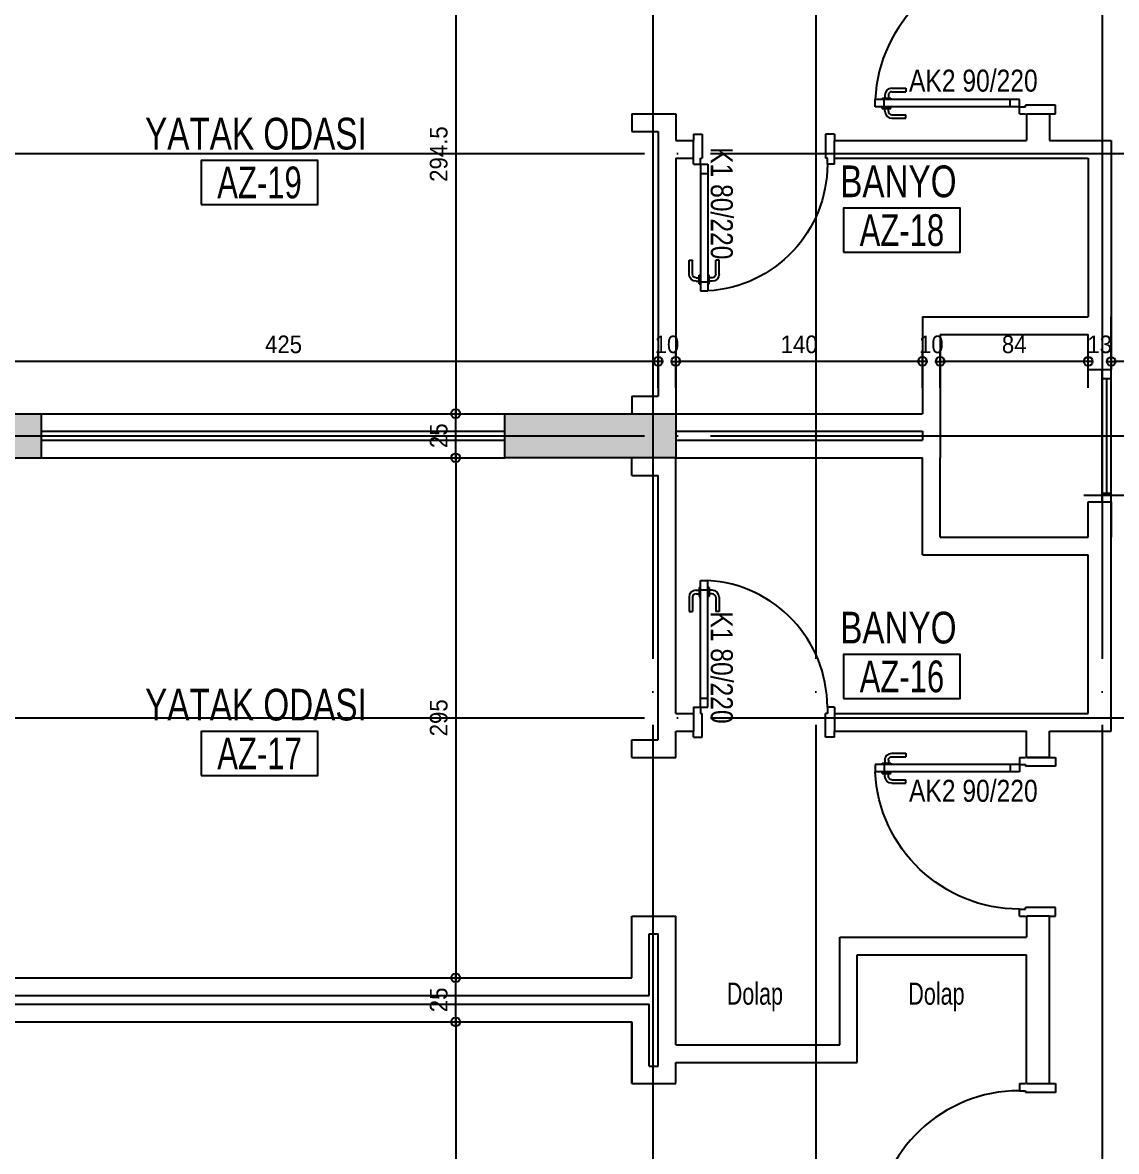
# Model space of a CAD drawing. Extents: x 460786 to 545292, y 30998 to 41694.
# Drawn here: x 466060 to 466680, y 39442 to 40082 of the extents above; entities that cross this region are included whole.
import ezdxf
from ezdxf.enums import TextEntityAlignment as Align

# ---------------------------------------------------------------- set-up
doc = ezdxf.new("R2010")
doc.units = 0
doc.header["$LTSCALE"] = 50
doc.header["$MEASUREMENT"] = 0
doc.header["$PDMODE"] = 35
doc.linetypes.add('DASHDOT', pattern=[5.5, 5, -0.25, 0, -0.25])
doc.layers.get('0').update_dxf_attribs({"linetype": 'CONTINUOUS'})
doc.layers.get('Defpoints').update_dxf_attribs({"linetype": 'CONTINUOUS'})
for name, color, linetype in [('A-Aks Dikey', 12, 'DASHDOT'), ('A-Aks Yatay', 12, 'DASHDOT'), ('A-Betonarme', 6, 'CONTINUOUS'), ('A-Cam', 160, 'CONTINUOUS'), ('A-Duvar', 7, 'CONTINUOUS'), ('A-Kapı', 2, 'CONTINUOUS'), ('A-mahal adi', 1, 'CONTINUOUS'), ('A-mahal no', 4, 'CONTINUOUS'), ('A-Olcu  IC Yatay', 8, 'CONTINUOUS'), ('A-Olcu Ic Dikey', 8, 'CONTINUOUS'), ('A-Poz-Kapı', 4, 'CONTINUOUS'), ('A-Tarama 1', 9, 'CONTINUOUS'), ('A-Yazı 2', 205, 'CONTINUOUS')]:
    doc.layers.add(name, color=color, linetype=linetype)
doc.styles.add('blkan', font='arial.ttf', dxfattribs={"width": 0.9, "height": 12.5})
doc.styles.get("Standard").update_dxf_attribs({"font": 'arial.ttf', "width": 0.9})
doc.dimstyles.new('EXIT', dxfattribs={"dimscale": 50, "dimtxt": 0.23, "dimasz": 0.03, "dimexe": 0.125, "dimexo": 0.5, "dimgap": 0.09, "dimtad": 1, "dimzin": 1, "dimdsep": 46, "dimtxsty": 'Standard', "dimblk": 'TICK', "dimcen": 0.2, "dimadec": 0, "dimazin": 0, "dimtfac": 1, "dimtix": 1, "dimtofl": 0, "dimtmove": 2, "dimatfit": 3, "dimldrblk": 'TICK', "dimfxl": 1, "dimtolj": 1, "dimtzin": 1, "dimarcsym": 0})

# ---------------------------------------------------------------- blocks, each defined once
blk = doc.blocks.new('kapı L 80p 10')
at = {"ltscale": 20}
for p, q in [((3.2, 71.38), (4, 71.38)), ((3.2, 71.38), (3.2, 66.38)), ((4, 75.38), (8.2, 75.38)), ((4, 3.5), (4, 75.38)), ((8.2, 3.5), (8.2, 75.38)), ((9, 71.38), (8.2, 71.38)), ((9, 71.38), (9, 66.38)), ((-2.45, 65.88), (-2.45, 57.88)), ((-0.45, 65.88), (-0.45, 57.88)), ((1.55, 69.88), (3.2, 69.88)), ((1.55, 67.88), (3.2, 67.88)), ((3.2, 66.38), (4, 66.38)), ((3.2, 66.38), (4, 66.38)), ((4, 70.17), (8.2, 70.17)), ((9, 66.38), (8.2, 66.38)), ((10.65, 69.88), (9, 69.88)), ((10.65, 67.88), (9, 67.88)), ((12.65, 65.88), (12.65, 57.88)), ((14.65, 65.88), (14.65, 57.88)), ((-2.45, 57.88), (-0.45, 57.88)), ((14.65, 57.88), (12.65, 57.88)), ((4, 8.71), (8.2, 8.71)), ((0, 3.5), (4, 3.5)), ((0, 3.5), (0, 0)), ((4, 3.5), (8.2, 3.5)), ((4, 3.5), (4, 0)), ((80, 3.5), (76, 3.5)), ((76, 3.5), (76, 0)), ((80, 3.5), (80, 0)), ((4, 0), (5, 0)), ((5, -13.5), (5, 0)), ((75, -13.5), (75, 0)), ((76, 0), (75, 0)), ((0, -13.5), (0, -10)), ((80, -13.5), (80, -10)), ((0, -13.5), (5, -13.5)), ((80, -13.5), (75, -13.5))]:
    blk.add_line(p, q, dxfattribs=at)
blk.add_arc((4, 3.5), 72, 360, 86.65585)
for centre, radius, start, end in [((1.55, 65.88), 4, 90, 180), ((1.55, 65.88), 2, 90, 180), ((10.65, 65.88), 4, 0, 90), ((10.65, 65.88), 2, 0, 90)]:
    blk.add_arc(centre, radius, start, end, dxfattribs=at)
at = {"layer": 'A-Poz-Kapı', "width": 0.8}
blk.add_attdef('POZNO', (30.17, -9.96), '', height=12.5, rotation=90, dxfattribs=at)
blk = doc.blocks.new('kapı L 90p 13.5')
at = {"ltscale": 20}
for p, q in [((4, 80.39), (8.2, 80.39)), ((4, -1.5), (4, 80.39)), ((8.2, -1.5), (8.2, 80.39)), ((-2.45, 70.89), (-2.45, 62.89)), ((-0.45, 70.89), (-0.45, 62.89)), ((1.55, 74.89), (3.2, 74.89)), ((1.55, 72.89), (3.2, 72.89)), ((3.2, 76.39), (4, 76.39)), ((3.2, 76.39), (3.2, 71.39)), ((3.2, 71.39), (4, 71.39)), ((3.2, 71.39), (4, 71.39)), ((4, 75.19), (8.2, 75.19)), ((9, 76.39), (8.2, 76.39)), ((9, 71.39), (8.2, 71.39)), ((9, 76.39), (9, 71.39)), ((10.65, 74.89), (9, 74.89)), ((10.65, 72.89), (9, 72.89)), ((12.65, 70.89), (12.65, 62.89)), ((14.65, 70.89), (14.65, 62.89)), ((-2.45, 62.89), (-0.45, 62.89)), ((14.65, 62.89), (12.65, 62.89)), ((4, 3.71), (8.2, 3.71)), ((0, -1.5), (4, -1.5)), ((0, -1.5), (0, -5)), ((4, -1.5), (8.2, -1.5)), ((4, -1.5), (4, -5)), ((4, -5), (5, -5)), ((5, -22), (5, -5)), ((85, -22), (85, -5)), ((86, -5), (85, -5)), ((90, -1.5), (86, -1.5)), ((86, -1.5), (86, -5)), ((90, -1.5), (90, -5))]:
    blk.add_line(p, q, dxfattribs=at)
for p, q in [((0, -18.5), (0, -22)), ((90, -18.5), (90, -22)), ((0, -22), (5, -22)), ((90, -22), (85, -22))]:
    blk.add_line(p, q)
blk.add_arc((4, -1.5), 82, 0, 87.06405)
for centre, radius, start, end in [((1.55, 70.89), 4, 90, 180), ((1.55, 70.89), 2, 90, 180), ((10.65, 70.89), 4, 0, 90), ((10.65, 70.89), 2, 0, 90)]:
    blk.add_arc(centre, radius, start, end, dxfattribs=at)
at = {"layer": 'A-Poz-Kapı', "width": 0.8}
blk.add_attdef('POZNO', (25, -18.46), '', height=12.5, rotation=90, dxfattribs=at)
blk = doc.blocks.new('mahal adı')
at = {"layer": 'A-mahal no'}
blk.add_lwpolyline([(-75.6, -73.4), (89.9, -73.4), (89.9, -10.9), (-75.6, -10.9)], close=True, dxfattribs=at)
at = {"layer": 'A-mahal adi', "width": 0.75}
for p in [(2.1, 88.8), (2.1, 27)]:
    blk.add_attdef('MAHALADI', text='', height=45, dxfattribs=at).set_placement(p, align=Align.MIDDLE_CENTER)
at = {"layer": 'A-mahal no', "width": 0.7}
blk.add_attdef('MAHALNO', text='', height=45, dxfattribs=at).set_placement((7.1, -42.1), align=Align.MIDDLE_CENTER)
blk = doc.blocks.new('TICK', base_point=(53.7, 38.06))
blk.add_line((55.37, 38.06), (52.04, 38.06))
blk.add_circle((53.7, 38.06), 1.67)
blk = doc.blocks.new('*D674')
at = {"layer": 'A-Olcu Ic Dikey', "color": 0, "lineweight": -2, "transparency": 16777216}
for p, q in [((466290.3384, 40154.50245), (466311.5884, 40154.50245)), ((466305.3384, 40153.00245), (466305.3384, 39861.50245)), ((466290.3384, 39860.00245), (466311.5884, 39860.00245))]:
    blk.add_line(p, q, dxfattribs=at)
at = {"layer": 'Defpoints', "color": 0, "transparency": 16777216}
for p in [(466265.3384, 40154.50245), (466265.3384, 39860.00245), (466305.3384, 39860.00245)]:
    blk.add_point(p, dxfattribs=at)
at = {"layer": 'A-Olcu Ic Dikey', "color": 0, "lineweight": -2, "transparency": 16777216, "xscale": 1.5, "yscale": 1.5, "zscale": 1.5}
for p, rotation in [((466305.3384, 40154.50245), 90), ((466305.3384, 39860.00245), 270)]:
    blk.add_blockref('TICK', p, dxfattribs=dict(at, rotation=rotation))
at = {"layer": 'A-Olcu Ic Dikey', "color": 0, "transparency": 16777216, "insert": (466295.73267, 40007.25245), "char_height": 10, "attachment_point": 5, "rotation": 90}
blk.add_mtext('\\A1;294.5', dxfattribs=at)
blk = doc.blocks.new('*D675')
at = {"layer": 'A-Olcu Ic Dikey', "color": 0, "lineweight": -2, "transparency": 16777216}
for p, q in [((466290.3384, 39860.00245), (466311.5884, 39860.00245)), ((466305.3384, 39836.50245), (466305.3384, 39858.50245)), ((466290.3384, 39835.00245), (466311.5884, 39835.00245))]:
    blk.add_line(p, q, dxfattribs=at)
at = {"layer": 'Defpoints', "color": 0, "transparency": 16777216}
for p in [(466265.3384, 39860.00245), (466305.3384, 39860.00245), (466265.3384, 39835.00245)]:
    blk.add_point(p, dxfattribs=at)
at = {"layer": 'A-Olcu Ic Dikey', "color": 0, "lineweight": -2, "transparency": 16777216, "xscale": 1.5, "yscale": 1.5, "zscale": 1.5}
for p, rotation in [((466305.3384, 39860.00245), 90), ((466305.3384, 39835.00245), 270)]:
    blk.add_blockref('TICK', p, dxfattribs=dict(at, rotation=rotation))
at = {"layer": 'A-Olcu Ic Dikey', "color": 0, "transparency": 16777216, "insert": (466295.73267, 39847.50245), "char_height": 10, "attachment_point": 5, "rotation": 90}
blk.add_mtext('\\A1;25', dxfattribs=at)
blk = doc.blocks.new('*D676')
at = {"layer": 'A-Olcu Ic Dikey', "color": 0, "lineweight": -2, "transparency": 16777216}
for p, q in [((466290.3384, 39835.00245), (466311.5884, 39835.00245)), ((466305.3384, 39833.50245), (466305.3384, 39541.50245)), ((466290.3384, 39540.00245), (466311.5884, 39540.00245))]:
    blk.add_line(p, q, dxfattribs=at)
at = {"layer": 'Defpoints', "color": 0, "transparency": 16777216}
for p in [(466265.3384, 39835.00245), (466265.3384, 39540.00245), (466305.3384, 39540.00245)]:
    blk.add_point(p, dxfattribs=at)
at = {"layer": 'A-Olcu Ic Dikey', "color": 0, "lineweight": -2, "transparency": 16777216, "xscale": 1.5, "yscale": 1.5, "zscale": 1.5}
for p, rotation in [((466305.3384, 39835.00245), 90), ((466305.3384, 39540.00245), 270)]:
    blk.add_blockref('TICK', p, dxfattribs=dict(at, rotation=rotation))
at = {"layer": 'A-Olcu Ic Dikey', "color": 0, "transparency": 16777216, "insert": (466295.73267, 39687.50245), "char_height": 10, "attachment_point": 5, "rotation": 90}
blk.add_mtext('\\A1;295', dxfattribs=at)
blk = doc.blocks.new('*D677')
at = {"layer": 'A-Olcu Ic Dikey', "color": 0, "lineweight": -2, "transparency": 16777216}
for p, q in [((466290.3384, 39540.00245), (466311.5884, 39540.00245)), ((466305.3384, 39516.50245), (466305.3384, 39538.50245)), ((466290.3384, 39515.00245), (466311.5884, 39515.00245))]:
    blk.add_line(p, q, dxfattribs=at)
at = {"layer": 'Defpoints', "color": 0, "transparency": 16777216}
for p in [(466265.3384, 39540.00245), (466305.3384, 39540.00245), (466265.3384, 39515.00245)]:
    blk.add_point(p, dxfattribs=at)
at = {"layer": 'A-Olcu Ic Dikey', "color": 0, "lineweight": -2, "transparency": 16777216, "xscale": 1.5, "yscale": 1.5, "zscale": 1.5}
for p, rotation in [((466305.3384, 39540.00245), 90), ((466305.3384, 39515.00245), 270)]:
    blk.add_blockref('TICK', p, dxfattribs=dict(at, rotation=rotation))
at = {"layer": 'A-Olcu Ic Dikey', "color": 0, "transparency": 16777216, "insert": (466295.73267, 39527.50245), "char_height": 10, "attachment_point": 5, "rotation": 90}
blk.add_mtext('\\A1;25', dxfattribs=at)
blk = doc.blocks.new('*D678')
at = {"layer": 'A-Olcu Ic Dikey', "color": 0, "lineweight": -2, "transparency": 16777216}
for p, q in [((466290.3384, 39515.00245), (466311.5884, 39515.00245)), ((466305.3384, 39513.50245), (466305.3384, 39221.50245)), ((466290.3384, 39220.00245), (466311.5884, 39220.00245))]:
    blk.add_line(p, q, dxfattribs=at)
at = {"layer": 'Defpoints', "color": 0, "transparency": 16777216}
for p in [(466265.3384, 39515.00245), (466265.3384, 39220.00245), (466305.3384, 39220.00245)]:
    blk.add_point(p, dxfattribs=at)
at = {"layer": 'A-Olcu Ic Dikey', "color": 0, "lineweight": -2, "transparency": 16777216, "xscale": 1.5, "yscale": 1.5, "zscale": 1.5}
for p, rotation in [((466305.3384, 39515.00245), 90), ((466305.3384, 39220.00245), 270)]:
    blk.add_blockref('TICK', p, dxfattribs=dict(at, rotation=rotation))
at = {"layer": 'A-Olcu Ic Dikey', "color": 0, "transparency": 16777216, "insert": (466295.73267, 39367.50245), "char_height": 10, "attachment_point": 5, "rotation": 90}
blk.add_mtext('\\A1;295', dxfattribs=at)
blk = doc.blocks.new('*D737')
at = {"layer": 'A-Olcu  IC Yatay', "color": 0, "lineweight": -2, "transparency": 16777216}
for p, q in [((466677.17, 39874.66), (466677.17, 39895.91)), ((466818.17, 39874.66), (466818.17, 39895.91)), ((466816.67, 39889.66), (466678.67, 39889.66))]:
    blk.add_line(p, q, dxfattribs=at)
at = {"layer": 'Defpoints', "color": 0, "transparency": 16777216}
for p in [(466677.17, 39889.66), (466677.17, 39849.66), (466818.17, 39849.66)]:
    blk.add_point(p, dxfattribs=at)
at = {"layer": 'A-Olcu  IC Yatay', "color": 0, "lineweight": -2, "transparency": 16777216, "xscale": 1.5, "yscale": 1.5, "zscale": 1.5}
for p, rotation in [((466677.17, 39889.66), 180.0000000000354), ((466818.17, 39889.66), 3.5491609651217e-11)]:
    blk.add_blockref('TICK', p, dxfattribs=dict(at, rotation=rotation))
at = {"layer": 'A-Olcu  IC Yatay', "color": 0, "transparency": 16777216, "insert": (466747.67, 39899.18), "char_height": 10, "attachment_point": 5}
blk.add_mtext('\\A1;141', dxfattribs=at)
blk = doc.blocks.new('*D738')
at = {"layer": 'A-Olcu  IC Yatay', "color": 0, "lineweight": -2, "transparency": 16777216}
for p, q in [((466664.17, 39874.66), (466664.17, 39895.91)), ((466677.17, 39874.66), (466677.17, 39895.91)), ((466662.67, 39889.66), (466661.17, 39889.66)), ((466678.67, 39889.66), (466680.17, 39889.66))]:
    blk.add_line(p, q, dxfattribs=at)
at = {"layer": 'Defpoints', "color": 0, "transparency": 16777216}
for p in [(466677.17, 39889.66), (466664.17, 39849.66), (466677.17, 39849.66)]:
    blk.add_point(p, dxfattribs=at)
at = {"layer": 'A-Olcu  IC Yatay', "color": 0, "lineweight": -2, "transparency": 16777216, "xscale": 1.5, "yscale": 1.5, "zscale": 1.5}
blk.add_blockref('TICK', (466664.17, 39889.66), dxfattribs=at)
at = {"layer": 'A-Olcu  IC Yatay', "color": 0, "lineweight": -2, "transparency": 16777216, "xscale": 1.5, "yscale": 1.5, "zscale": 1.5, "rotation": 180}
blk.add_blockref('TICK', (466677.17, 39889.66), dxfattribs=at)
at = {"layer": 'A-Olcu  IC Yatay', "color": 0, "transparency": 16777216, "insert": (466670.67, 39899.27), "char_height": 10, "attachment_point": 5}
blk.add_mtext('\\A1;13', dxfattribs=at)
blk = doc.blocks.new('*D739')
at = {"layer": 'A-Olcu  IC Yatay', "color": 0, "lineweight": -2, "transparency": 16777216}
for p, q in [((466580.1686, 39874.66205), (466580.1686, 39895.91205)), ((466664.1686, 39874.66205), (466664.1686, 39895.91205)), ((466662.6686, 39889.66205), (466581.6686, 39889.66205))]:
    blk.add_line(p, q, dxfattribs=at)
at = {"layer": 'Defpoints', "color": 0, "transparency": 16777216}
for p in [(466580.1686, 39889.66205), (466580.1686, 39849.66205), (466664.1686, 39849.66205)]:
    blk.add_point(p, dxfattribs=at)
at = {"layer": 'A-Olcu  IC Yatay', "color": 0, "lineweight": -2, "transparency": 16777216, "xscale": 1.5, "yscale": 1.5, "zscale": 1.5}
for p, rotation in [((466580.1686, 39889.66205), 180.0000000000248), ((466664.1686, 39889.66205), 2.478017790963349e-11)]:
    blk.add_blockref('TICK', p, dxfattribs=dict(at, rotation=rotation))
at = {"layer": 'A-Olcu  IC Yatay', "color": 0, "transparency": 16777216, "insert": (466622.1686, 39899.26778), "char_height": 10, "attachment_point": 5}
blk.add_mtext('\\A1;84', dxfattribs=at)
blk = doc.blocks.new('*D740')
at = {"layer": 'A-Olcu  IC Yatay', "color": 0, "lineweight": -2, "transparency": 16777216}
for p, q in [((466570.1686, 39874.66205), (466570.1686, 39895.91205)), ((466580.1686, 39874.66205), (466580.1686, 39895.91205)), ((466568.6686, 39889.66205), (466567.1686, 39889.66205)), ((466581.6686, 39889.66205), (466583.1686, 39889.66205))]:
    blk.add_line(p, q, dxfattribs=at)
at = {"layer": 'Defpoints', "color": 0, "transparency": 16777216}
for p in [(466580.1686, 39889.66205), (466570.1686, 39849.66205), (466580.1686, 39849.66205)]:
    blk.add_point(p, dxfattribs=at)
at = {"layer": 'A-Olcu  IC Yatay', "color": 0, "lineweight": -2, "transparency": 16777216, "xscale": 1.5, "yscale": 1.5, "zscale": 1.5}
blk.add_blockref('TICK', (466570.1686, 39889.66205), dxfattribs=at)
at = {"layer": 'A-Olcu  IC Yatay', "color": 0, "lineweight": -2, "transparency": 16777216, "xscale": 1.5, "yscale": 1.5, "zscale": 1.5, "rotation": 180}
blk.add_blockref('TICK', (466580.1686, 39889.66205), dxfattribs=at)
at = {"layer": 'A-Olcu  IC Yatay', "color": 0, "transparency": 16777216, "insert": (466575.1686, 39899.26778), "char_height": 10, "attachment_point": 5}
blk.add_mtext('\\A1;10', dxfattribs=at)
blk = doc.blocks.new('*D741')
at = {"layer": 'A-Olcu  IC Yatay', "color": 0, "lineweight": -2, "transparency": 16777216}
for p, q in [((466430.1686, 39874.66205), (466430.1686, 39895.91205)), ((466570.1686, 39874.66205), (466570.1686, 39895.91205)), ((466568.6686, 39889.66205), (466431.6686, 39889.66205))]:
    blk.add_line(p, q, dxfattribs=at)
at = {"layer": 'Defpoints', "color": 0, "transparency": 16777216}
for p in [(466430.1686, 39889.66205), (466430.1686, 39849.66205), (466570.1686, 39849.66205)]:
    blk.add_point(p, dxfattribs=at)
at = {"layer": 'A-Olcu  IC Yatay', "color": 0, "lineweight": -2, "transparency": 16777216, "xscale": 1.5, "yscale": 1.5, "zscale": 1.5}
for p, rotation in [((466430.1686, 39889.66205), 180.0000000006254), ((466570.1686, 39889.66205), 6.253397799582672e-10)]:
    blk.add_blockref('TICK', p, dxfattribs=dict(at, rotation=rotation))
at = {"layer": 'A-Olcu  IC Yatay', "color": 0, "transparency": 16777216, "insert": (466500.1686, 39899.26778), "char_height": 10, "attachment_point": 5}
blk.add_mtext('\\A1;140', dxfattribs=at)
blk = doc.blocks.new('*D742')
at = {"layer": 'A-Olcu  IC Yatay', "color": 0, "lineweight": -2, "transparency": 16777216}
for p, q in [((466420.1686, 39874.66205), (466420.1686, 39895.91205)), ((466430.1686, 39874.66205), (466430.1686, 39895.91205)), ((466418.6686, 39889.66205), (466417.1686, 39889.66205)), ((466431.6686, 39889.66205), (466433.1686, 39889.66205))]:
    blk.add_line(p, q, dxfattribs=at)
at = {"layer": 'Defpoints', "color": 0, "transparency": 16777216}
for p in [(466430.1686, 39889.66205), (466420.1686, 39849.66205), (466430.1686, 39849.66205)]:
    blk.add_point(p, dxfattribs=at)
at = {"layer": 'A-Olcu  IC Yatay', "color": 0, "lineweight": -2, "transparency": 16777216, "xscale": 1.5, "yscale": 1.5, "zscale": 1.5}
blk.add_blockref('TICK', (466420.1686, 39889.66205), dxfattribs=at)
at = {"layer": 'A-Olcu  IC Yatay', "color": 0, "lineweight": -2, "transparency": 16777216, "xscale": 1.5, "yscale": 1.5, "zscale": 1.5, "rotation": 180}
blk.add_blockref('TICK', (466430.1686, 39889.66205), dxfattribs=at)
at = {"layer": 'A-Olcu  IC Yatay', "color": 0, "transparency": 16777216, "insert": (466425.1686, 39899.26778), "char_height": 10, "attachment_point": 5}
blk.add_mtext('\\A1;10', dxfattribs=at)
blk = doc.blocks.new('*D743')
at = {"layer": 'A-Olcu  IC Yatay', "color": 0, "lineweight": -2, "transparency": 16777216}
for p, q in [((465995.1686, 39874.66205), (465995.1686, 39895.91205)), ((466420.1686, 39874.66205), (466420.1686, 39895.91205)), ((466418.6686, 39889.66205), (465996.6686, 39889.66205))]:
    blk.add_line(p, q, dxfattribs=at)
at = {"layer": 'Defpoints', "color": 0, "transparency": 16777216}
for p in [(465995.1686, 39889.66205), (465995.1686, 39849.66205), (466420.1686, 39849.66205)]:
    blk.add_point(p, dxfattribs=at)
at = {"layer": 'A-Olcu  IC Yatay', "color": 0, "lineweight": -2, "transparency": 16777216, "xscale": 1.5, "yscale": 1.5, "zscale": 1.5}
for p, rotation in [((465995.1686, 39889.66205), 180.0000000005827), ((466420.1686, 39889.66205), 5.826539251074792e-10)]:
    blk.add_blockref('TICK', p, dxfattribs=dict(at, rotation=rotation))
at = {"layer": 'A-Olcu  IC Yatay', "color": 0, "transparency": 16777216, "insert": (466207.6686, 39899.26778), "char_height": 10, "attachment_point": 5}
blk.add_mtext('\\A1;425', dxfattribs=at)

msp = doc.modelspace()

# ---------------------------------------------------------------- hatches: boundary and pattern name
at = {"layer": 'A-Tarama 1'}
h = msp.add_hatch(dxfattribs=at)
h.set_pattern_fill('ANSI33', color=256, scale=30, angle=180, style=0)
h.set_pattern_definition([(225, (696.577, 0), (5.30330086, -5.30330086), []), (225, (691.274, 6e-16), (5.30330086, -5.30330086), [3.75, -1.875])])
h.paths.add_polyline_path([(465995.17, 40179.5), (465920.17, 40179.5), (465920.17, 40154.5), (465995.17, 40154.5)])
h.paths.add_polyline_path([(465945.17, 40474.5), (466070.17, 40474.5), (466070.17, 40499.5), (465920.17, 40499.5), (465920.17, 40392.5), (465945.17, 40392.5)])
h.paths.add_polyline_path([(466430.17, 40499.5), (466333.17, 40499.5), (466333.17, 40474.5), (466430.17, 40474.5)])
h.paths.add_polyline_path([(466685.17, 40499.5), (466660.17, 40499.5), (466660.17, 40371.5), (466685.17, 40371.5)])
h.paths.add_polyline_path([(466430.17, 39860), (466333.17, 39860), (466333.17, 39835), (466430.17, 39835)])
h.paths.add_polyline_path([(466070.17, 39860), (465970.17, 39860), (465970.17, 39835), (466070.17, 39835)])
h.paths.add_polyline_path([(466070.17, 39220), (465970.17, 39220), (465970.17, 39195), (466070.17, 39195)])
h.paths.add_polyline_path([(466430.17, 39220), (466333.17, 39220), (466333.17, 39195), (466430.17, 39195)])
h.paths.add_polyline_path([(465995.17, 38899.5), (465920.17, 38899.5), (465920.17, 38874.5), (465945.17, 38874.5), (465995.17, 38874.5)])
h.paths.add_polyline_path([(466070.17, 38579.5), (465945.17, 38579.5), (465945.17, 38654.5), (465920.17, 38654.5), (465920.17, 38554.5), (466070.17, 38554.5)])
h.paths.add_polyline_path([(466523.17, 38579.5), (466333.17, 38579.5), (466333.17, 38554.5), (466523.17, 38554.5)])
h.paths.add_polyline_path([(466843.17, 38099.5), (466498.17, 38099.5), (466498.17, 38074.5), (466843.17, 38074.5)])
h.paths.add_polyline_path([(466523.17, 38322.5), (466498.17, 38322.5), (466498.17, 38222.5), (466523.17, 38222.5)])
h.paths.add_polyline_path([(466925.17, 38247.5), (466843.17, 38247.5), (466843.17, 38322.5), (466818.17, 38322.5), (466818.17, 38222.5), (466925.17, 38222.5)])
h.paths.add_polyline_path([(466843.17, 38682.5), (466818.17, 38682.5), (466818.17, 38554.5), (466843.17, 38554.5)])
h.paths.add_polyline_path([(467170.17, 38114.5), (467130.17, 38114.5), (467130.17, 38074.5), (467170.17, 38074.5)])
h.paths.add_polyline_path([(467490.17, 38114.5), (467450.17, 38114.5), (467450.17, 38074.5), (467490.17, 38074.5)])
h.paths.add_polyline_path([(467482.17, 38322.5), (467457.17, 38322.5), (467457.17, 38222.5), (467482.17, 38222.5)])
h.paths.add_polyline_path([(467482.17, 38682.5), (467457.17, 38682.5), (467457.17, 38554.5), (467482.17, 38554.5)])
h.paths.add_polyline_path([(468123.17, 38682.5), (468098.17, 38682.5), (468098.17, 38554.5), (468123.17, 38554.5)])
h.paths.add_polyline_path([(468123.17, 38322.5), (468098.17, 38322.5), (468098.17, 38222.5), (468123.17, 38222.5)])
h.paths.add_polyline_path([(468123.17, 38114.5), (468090.17, 38114.5), (468090.17, 38074.5), (468123.17, 38074.5)])
h.paths.add_polyline_path([(467810.17, 38114.5), (467770.17, 38114.5), (467770.17, 38074.5), (467810.17, 38074.5)])
h.paths.add_polyline_path([(468166.17, 38746.5), (468133.17, 38746.5), (468133.17, 38706.5), (468166.17, 38706.5)])
h.paths.add_polyline_path([(468166.17, 39066.5), (468133.17, 39066.5), (468133.17, 39026.5), (468166.17, 39026.5)])
h.paths.add_polyline_path([(468123.17, 39066.5), (468098.17, 39066.5), (467933.17, 39066.5), (467933.17, 39041.5), (468083.17, 39041.5), (468083.17, 39026.5), (468123.17, 39026.5)])
h.paths.add_polyline_path([(467163.17, 39066.5), (466818.17, 39066.5), (466818.17, 39041.5), (467163.17, 39041.5)])
h.paths.add_polyline_path([(467491.17, 39081.5), (467451.17, 39081.5), (467451.17, 39041.5), (467491.17, 39041.5)])
h.paths.add_polyline_path([(467491.17, 39406.5), (467451.17, 39406.5), (467451.17, 39366.5), (467491.17, 39366.5)])
h.paths.add_polyline_path([(467178.17, 39406.5), (467138.17, 39406.5), (467138.17, 39366.5), (467178.17, 39366.5)])
h.paths.add_polyline_path([(466843.17, 39406.5), (466803.17, 39406.5), (466803.17, 39366.5), (466843.17, 39366.5)])
h.paths.add_polyline_path([(466843.17, 39686.5), (466803.17, 39686.5), (466803.17, 39646.5), (466843.17, 39646.5)])
h.paths.add_polyline_path([(466843.17, 39862.5), (466843.17, 40011.5), (466818.17, 40011.5), (466818.17, 39832.5), (466843.17, 39832.5)])
h.paths.add_polyline_path([(467163.17, 40011.5), (467138.17, 40011.5), (467138.17, 39832.5), (467163.17, 39832.5)])
h.paths.add_polyline_path([(467178.17, 39686.5), (467138.17, 39686.5), (467138.17, 39646.5), (467178.17, 39646.5)])
h.paths.add_polyline_path([(467491.17, 39686.5), (467451.17, 39686.5), (467451.17, 39646.5), (467491.17, 39646.5)])
h.paths.add_polyline_path([(467491.17, 40011.5), (467451.17, 40011.5), (467451.17, 39971.5), (467491.17, 39971.5)])
h.paths.add_polyline_path([(468123.17, 40026.5), (468083.17, 40026.5), (468083.17, 40011.5), (467933.17, 40011.5), (467933.17, 39986.5), (468123.17, 39986.5)])
h.paths.add_polyline_path([(468123.17, 39706.5), (468083.17, 39706.5), (468083.17, 39666.5), (468123.17, 39666.5)])
h.paths.add_polyline_path([(468166.17, 39706.5), (468133.17, 39706.5), (468133.17, 39666.5), (468166.17, 39666.5)])
h.paths.add_polyline_path([(468166.17, 40026.5), (468133.17, 40026.5), (468133.17, 39986.5), (468166.17, 39986.5)])
h.paths.add_polyline_path([(468123.17, 39386.5), (468083.17, 39386.5), (468083.17, 39346.5), (468123.17, 39346.5)])
h.paths.add_polyline_path([(468123.17, 40507.5), (468098.17, 40507.5), (468098.17, 40371.5), (468123.17, 40371.5)])
h.paths.add_polyline_path([(468123.17, 40831.5), (468015.17, 40831.5), (468015.17, 40806.5), (468098.17, 40806.5), (468098.17, 40727.5), (468123.17, 40727.5)])
h.paths.add_polyline_path([(468123.17, 40978.5), (468091.17, 40978.5), (468091.17, 40938.5), (468123.17, 40938.5)])
h.paths.add_polyline_path([(468165.17, 40978.5), (468133.17, 40978.5), (468133.17, 40938.5), (468165.17, 40938.5)])
h.paths.add_polyline_path([(467811.17, 40978.5), (467771.17, 40978.5), (467771.17, 40938.5), (467811.17, 40938.5)])
h.paths.add_polyline_path([(467491.17, 40978.5), (467451.17, 40978.5), (467451.17, 40938.5), (467491.17, 40938.5)])
h.paths.add_polyline_path([(467483.17, 40831.5), (467458.17, 40831.5), (467458.17, 40727.5), (467483.17, 40727.5)])
h.paths.add_polyline_path([(467483.17, 40495.5), (467458.17, 40495.5), (467458.17, 40384.5), (467458.17, 40371.5), (467483.17, 40371.5)])
h.paths.add_polyline_path([(466843.17, 40507.5), (466818.17, 40507.5), (466818.17, 40371.5), (466843.17, 40371.5)])
h.paths.add_polyline_path([(466926.17, 40831.5), (466818.17, 40831.5), (466818.17, 40727.5), (466843.17, 40727.5), (466843.17, 40806.5), (466926.17, 40806.5)])
h.paths.add_polyline_path([(466851.17, 40978.5), (466818.17, 40978.5), (466818.17, 40938.5), (466851.17, 40938.5)])
h.paths.add_polyline_path([(467171.17, 40978.5), (467131.17, 40978.5), (467131.17, 40938.5), (467171.17, 40938.5)])

# ---------------------------------------------------------------- linework, layer by layer
at = {"layer": 'A-Aks Dikey', "ltscale": 1.5}
for p, q in [((466417.17, 41333.83), (466417.17, 37667.36)), ((466509.67, 41333.83), (466509.67, 37667.36)), ((466672.17, 41333.83), (466672.17, 37667.36))]:
    msp.add_line(p, q, dxfattribs=at)
at = {"layer": 'A-Aks Yatay', "ltscale": 1.5}
for p, q in [((465624.75, 40007.5), (468533.89, 40007.5)), ((465624.75, 39847.5), (468533.89, 39847.5)), ((465624.75, 39687.5), (468533.89, 39687.5))]:
    msp.add_line(p, q, dxfattribs=at)
at = {"layer": 'A-Betonarme'}
for p, q in [((465970.17, 39860), (466070.17, 39860)), ((466070.17, 39860), (466070.17, 39835)), ((465970.17, 39835), (466070.17, 39835))]:
    msp.add_line(p, q, dxfattribs=at)
msp.add_lwpolyline([(466333.17, 39860), (466430.17, 39860), (466430.17, 39835), (466333.17, 39835)], close=True, dxfattribs=at)
at = {"layer": 'A-Cam'}
for p, q in [((466672.17, 39810), (466672.17, 39885)), ((466677.17, 39810), (466677.17, 39885)), ((466672.17, 39880), (466677.17, 39880)), ((466674.67, 39815), (466674.67, 39880)), ((466672.17, 39815), (466677.17, 39815))]:
    msp.add_line(p, q, dxfattribs=at)
at = {"layer": 'A-Duvar'}
for p, q in [((466405.17, 40030), (466405.17, 40020)), ((466405.17, 40030), (466430.17, 40030)), ((466430.17, 40030), (466430.17, 40015)), ((466629.17, 40030), (466642.17, 40030)), ((466629.17, 40030), (466629.17, 40015)), ((466629.17, 40030), (466642.17, 40030)), ((466629.17, 40030), (466629.17, 40015)), ((466642.17, 40030), (466642.17, 40015)), ((466642.17, 40030), (466642.17, 40015)), ((466405.17, 40020), (466420.17, 40020)), ((466420.17, 40020), (466420.17, 39870)), ((466430.17, 40015), (466440.17, 40015)), ((466440.17, 40005), (466440.17, 40015)), ((466520.17, 40015), (466629.17, 40015)), ((466520.17, 40005), (466520.17, 40015)), ((466520.17, 40015), (466629.17, 40015)), ((466520.17, 40005), (466520.17, 40015)), ((466642.17, 40015), (466677.17, 40015)), ((466642.17, 40015), (466677.17, 40015)), ((466677.17, 40015), (466677.17, 39885)), ((466430.17, 40005), (466430.17, 39860)), ((466430.17, 40005), (466440.17, 40005)), ((466520.17, 40005), (466664.17, 40005)), ((466520.17, 40005), (466664.17, 40005)), ((466664.17, 40005), (466664.17, 39915)), ((466664.17, 40005), (466664.17, 39915)), ((466570.17, 39915), (466570.17, 39860)), ((466570.17, 39915), (466664.17, 39915)), ((466570.17, 39915), (466570.17, 39860)), ((466570.17, 39915), (466664.17, 39915)), ((466677.17, 39885), (466677.17, 39915)), ((466580.17, 39905), (466580.17, 39860)), ((466580.17, 39905), (466664.17, 39905)), ((466580.17, 39905), (466580.17, 39835)), ((466580.17, 39905), (466664.17, 39905)), ((466664.17, 39885), (466664.17, 39905)), ((466677.17, 39885), (466677.17, 39905)), ((466664.17, 39885), (466677.17, 39885)), ((466405.17, 39870), (466405.17, 39860)), ((466405.17, 39870), (466420.17, 39870)), ((466070.17, 39860), (466333.17, 39860)), ((466430.17, 39860), (466570.17, 39860)), ((466070.17, 39850), (466333.17, 39850)), ((466430.17, 39850), (466570.17, 39850)), ((466570.17, 39850), (466570.17, 39845)), ((466070.17, 39845), (466333.17, 39845)), ((466430.17, 39845), (466570.17, 39845)), ((466070.17, 39835), (466333.17, 39835)), ((466405.17, 39825), (466405.17, 39835)), ((466430.17, 39835), (466570.17, 39835)), ((466430.17, 39690), (466430.17, 39835)), ((466570.17, 39780), (466570.17, 39835)), ((466580.17, 39790), (466580.17, 39835)), ((466405.17, 39825), (466420.17, 39825)), ((466420.17, 39675), (466420.17, 39825)), ((466664.17, 39790), (466664.17, 39810)), ((466664.17, 39810), (466677.17, 39810)), ((466677.17, 39680), (466677.17, 39810)), ((466677.17, 39780), (466677.17, 39810)), ((466677.17, 39810), (466677.17, 39790)), ((466580.17, 39790), (466664.17, 39790)), ((466570.17, 39780), (466664.17, 39780)), ((466664.17, 39690), (466664.17, 39780)), ((466430.17, 39690), (466440.17, 39690)), ((466440.17, 39690), (466440.17, 39680)), ((466520.17, 39690), (466664.17, 39690)), ((466520.17, 39690), (466520.17, 39680)), ((466430.17, 39665), (466430.17, 39680)), ((466430.17, 39680), (466440.17, 39680)), ((466520.17, 39680), (466629.17, 39680)), ((466629.17, 39665), (466629.17, 39680)), ((466642.17, 39680), (466677.17, 39680)), ((466642.17, 39665), (466642.17, 39680)), ((466405.17, 39665), (466405.17, 39675)), ((466405.17, 39675), (466420.17, 39675)), ((466405.17, 39665), (466430.17, 39665)), ((466642.17, 39665), (466629.17, 39665)), ((466629.17, 39665), (466642.17, 39665)), ((466405.17, 39540), (466405.17, 39575)), ((466405.17, 39575), (466430.17, 39575)), ((466430.17, 39502), (466430.17, 39575)), ((466642.17, 39575), (466629.17, 39575)), ((466629.17, 39575), (466629.17, 39563)), ((466642.17, 39563), (466642.17, 39575)), ((466415.17, 39530), (466415.17, 39565)), ((466415.17, 39565), (466420.17, 39565)), ((466420.17, 39490), (466420.17, 39565)), ((466523.17, 39502), (466523.17, 39563)), ((466523.17, 39563), (466533.17, 39563)), ((466533.17, 39563), (466629.17, 39563)), ((466642.17, 39480), (466642.17, 39563)), ((466533.17, 39492), (466533.17, 39553)), ((466533.17, 39553), (466629.17, 39553)), ((466629.17, 39480), (466629.17, 39553)), ((465995.17, 39540), (466405.17, 39540)), ((465985.17, 39530), (466415.17, 39530)), ((465985.17, 39525), (466415.17, 39525)), ((466415.17, 39490), (466415.17, 39525)), ((465995.17, 39515), (466405.17, 39515)), ((466405.17, 39480), (466405.17, 39515)), ((466405.17, 39515), (466405.17, 39480)), ((466430.17, 39502), (466523.17, 39502)), ((466415.17, 39490), (466420.17, 39490)), ((466430.17, 39480), (466430.17, 39492)), ((466430.17, 39492), (466533.17, 39492)), ((466405.17, 39480), (466430.17, 39480)), ((466629.17, 39480), (466642.17, 39480))]:
    msp.add_line(p, q, dxfattribs=at)
at = {"layer": 'A-Yazı 2'}
msp.add_line((466697.54, 39813.62), (466661.66, 39813.62), dxfattribs=at)

# ---------------------------------------------------------------- block references
ref = msp.add_blockref('mahal adı', (466191.17, 40008.04), dxfattribs=dict(xscale=0.4, yscale=0.4, zscale=0.4))
ref.add_attrib('MAHALNO', 'AZ-19', dxfattribs={"layer": 'A-mahal no', "height": 18, "width": 0.7}).set_placement((466194.02, 39991.18), align=Align.MIDDLE_CENTER)
ref.add_attrib('MAHALADI', 'YATAK ODASI', dxfattribs={"layer": 'A-mahal adi', "height": 18, "width": 0.75}).set_placement((466192, 40018.85), align=Align.MIDDLE_CENTER)
ref = msp.add_blockref('mahal adı', (466555.64, 39980.98), dxfattribs=dict(xscale=0.4, yscale=0.4, zscale=0.4))
ref.add_attrib('MAHALNO', 'AZ-18', dxfattribs={"layer": 'A-mahal no', "height": 18, "width": 0.7}).set_placement((466558.48, 39964.13), align=Align.MIDDLE_CENTER)
ref.add_attrib('MAHALADI', 'BANYO', dxfattribs={"layer": 'A-mahal adi', "height": 18, "width": 0.75}).set_placement((466556.47, 39991.79), align=Align.MIDDLE_CENTER)
ref = msp.add_blockref('mahal adı', (466555.64, 39727.86), dxfattribs=dict(xscale=0.4, yscale=0.4, zscale=0.4))
ref.add_attrib('MAHALNO', 'AZ-16', dxfattribs={"layer": 'A-mahal no', "height": 18, "width": 0.7}).set_placement((466558.48, 39711), align=Align.MIDDLE_CENTER)
ref.add_attrib('MAHALADI', 'BANYO', dxfattribs={"layer": 'A-mahal adi', "height": 18, "width": 0.75}).set_placement((466556.47, 39738.67), align=Align.MIDDLE_CENTER)
ref = msp.add_blockref('mahal adı', (466191.17, 39684.18), dxfattribs=dict(xscale=0.4, yscale=0.4, zscale=0.4))
ref.add_attrib('MAHALNO', 'AZ-17', dxfattribs={"layer": 'A-mahal no', "height": 18, "width": 0.7}).set_placement((466194.02, 39667.33), align=Align.MIDDLE_CENTER)
ref.add_attrib('MAHALADI', 'YATAK ODASI', dxfattribs={"layer": 'A-mahal adi', "height": 18, "width": 0.75}).set_placement((466192, 39694.99), align=Align.MIDDLE_CENTER)
at = {"layer": 'A-Kapı'}
ref = msp.add_blockref('kapı L 90p 13.5', (466623.67, 40030), dxfattribs=dict(at, rotation=90.00000000000001))
ref.add_attrib('POZNO', 'AK2 90/220', (466562.5, 40042.66), dxfattribs={"layer": 'A-Poz-Kapı', "height": 12.5, "width": 0.8})
ref = msp.add_blockref('kapı L 80p 10', (466440.17, 40005), dxfattribs=dict(at, xscale=-1, rotation=180))
ref.add_attrib('POZNO', 'K1 80/220', (466450.05, 40011.18), dxfattribs={"layer": 'A-Poz-Kapı', "height": 12.5, "rotation": 270, "width": 0.8})
ref = msp.add_blockref('kapı L 80p 10', (466440.17, 39690), dxfattribs=at)
ref.add_attrib('POZNO', 'K1 80/220', (466450.05, 39747.88), dxfattribs={"layer": 'A-Poz-Kapı', "height": 12.5, "rotation": 270, "width": 0.8})
ref = msp.add_blockref('kapı L 90p 13.5', (466623.67, 39665), dxfattribs=dict(at, xscale=-1, rotation=90))
ref.add_attrib('POZNO', 'AK2 90/220', (466562.5, 39639.85), dxfattribs={"layer": 'A-Poz-Kapı', "height": 12.5, "width": 0.8})
ref = msp.add_blockref('kapı L 90p 13.5', (466623.67, 39390), dxfattribs=dict(at, rotation=90.00000000000001))
ref.add_attrib('POZNO', 'AK2 90/220', (466562.5, 39402.66), dxfattribs={"layer": 'A-Poz-Kapı', "height": 12.5, "width": 0.8})

# ---------------------------------------------------------------- texts
at = {"layer": 'A-Yazı 2', "style": 'blkan', "width": 0.7}
for p in [(466459.1, 39524.79), (466562.09, 39524.79)]:
    msp.add_text('Dolap', height=12.5, dxfattribs=at).set_placement(p)

# ---------------------------------------------------------------- dimensions: what is measured, and where the dimension line sits
at = {"layer": 'A-Olcu  IC Yatay'}
for p1, p2, distance, picture, middle in [((466420.17, 39849.66), (465995.17, 39849.66), -40, '*D743', (466207.67, 39899.27)), ((466420.17, 39849.66), (466430.17, 39849.66), 40, '*D742', (466425.17, 39899.27)), ((466570.17, 39849.66), (466430.17, 39849.66), -40, '*D741', (466500.17, 39899.27)), ((466570.17, 39849.66), (466580.17, 39849.66), 40, '*D740', (466575.17, 39899.27)), ((466664.17, 39849.66), (466580.17, 39849.66), -40, '*D739', (466622.17, 39899.27)), ((466664.17, 39849.66), (466677.17, 39849.66), 40, '*D738', (466670.67, 39899.27)), ((466818.17, 39849.66), (466677.17, 39849.66), -40, '*D737', (466747.67, 39899.18))]:
    dim = msp.add_aligned_dim(p1=p1, p2=p2, distance=distance, dimstyle='EXIT', override={"dimtxt": 0.2, "dimdec": 1, "dimzin": 9, "dimtdec": 1}, dxfattribs=at)
    dim.commit()
    dim.dimension.update_dxf_attribs({"geometry": picture, "text_midpoint": middle})
at = {"layer": 'A-Olcu Ic Dikey'}
for p1, p2, distance, picture, middle in [((466265.34, 40154.5), (466265.34, 39860), 40, '*D674', (466295.73, 40007.25)), ((466265.34, 39835), (466265.34, 39860), -40, '*D675', (466295.73, 39847.5)), ((466265.34, 39835), (466265.34, 39540), 40, '*D676', (466295.73, 39687.5)), ((466265.34, 39515), (466265.34, 39540), -40, '*D677', (466295.73, 39527.5)), ((466265.34, 39515), (466265.34, 39220), 40, '*D678', (466295.73, 39367.5))]:
    dim = msp.add_aligned_dim(p1=p1, p2=p2, distance=distance, dimstyle='EXIT', override={"dimtxt": 0.2, "dimdec": 1, "dimzin": 9, "dimtdec": 1}, dxfattribs=at)
    dim.commit()
    dim.dimension.update_dxf_attribs({"geometry": picture, "text_midpoint": middle})

doc.saveas('drawing.dxf')
